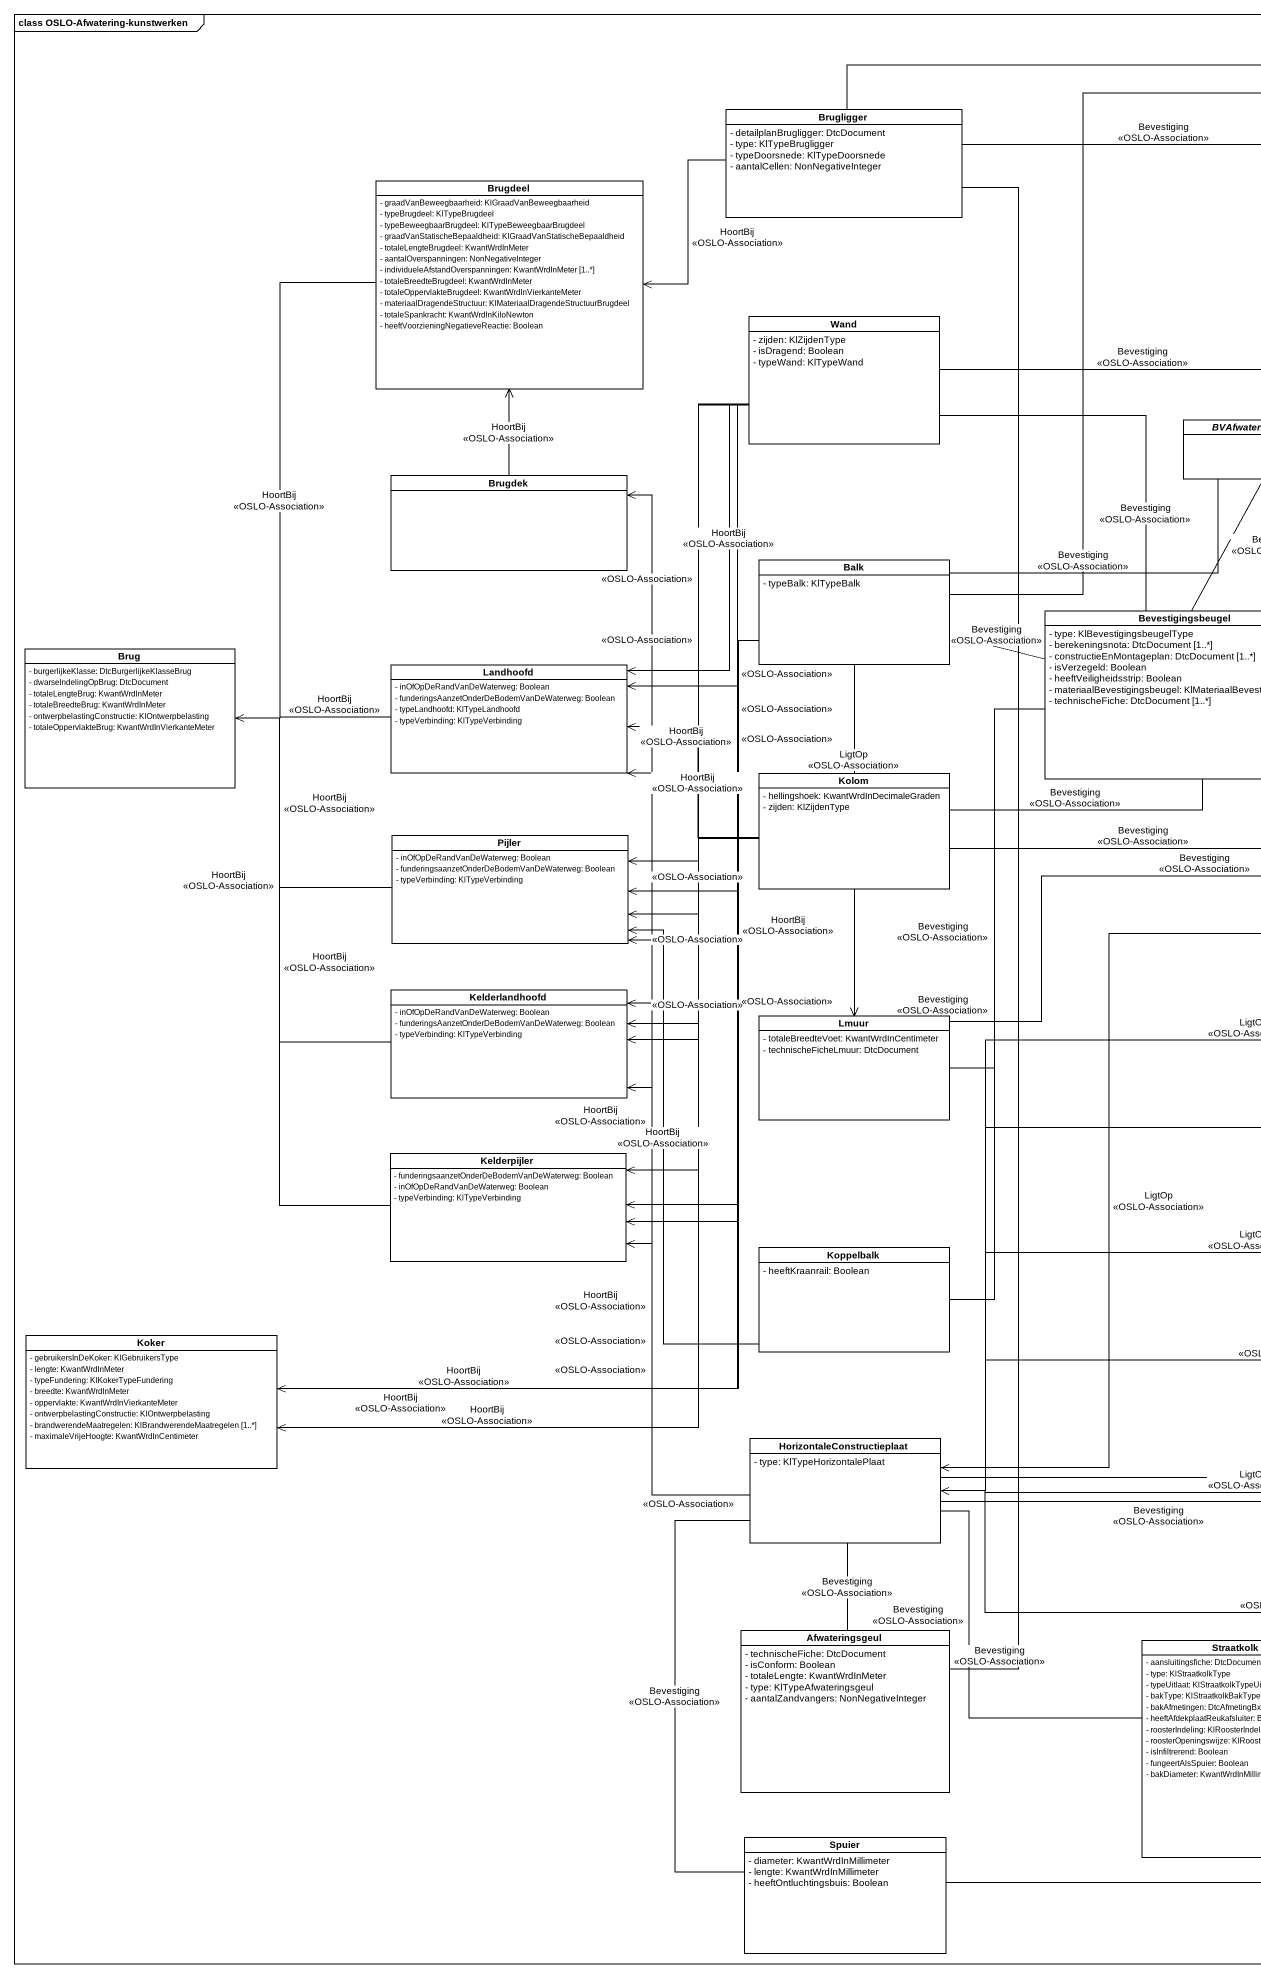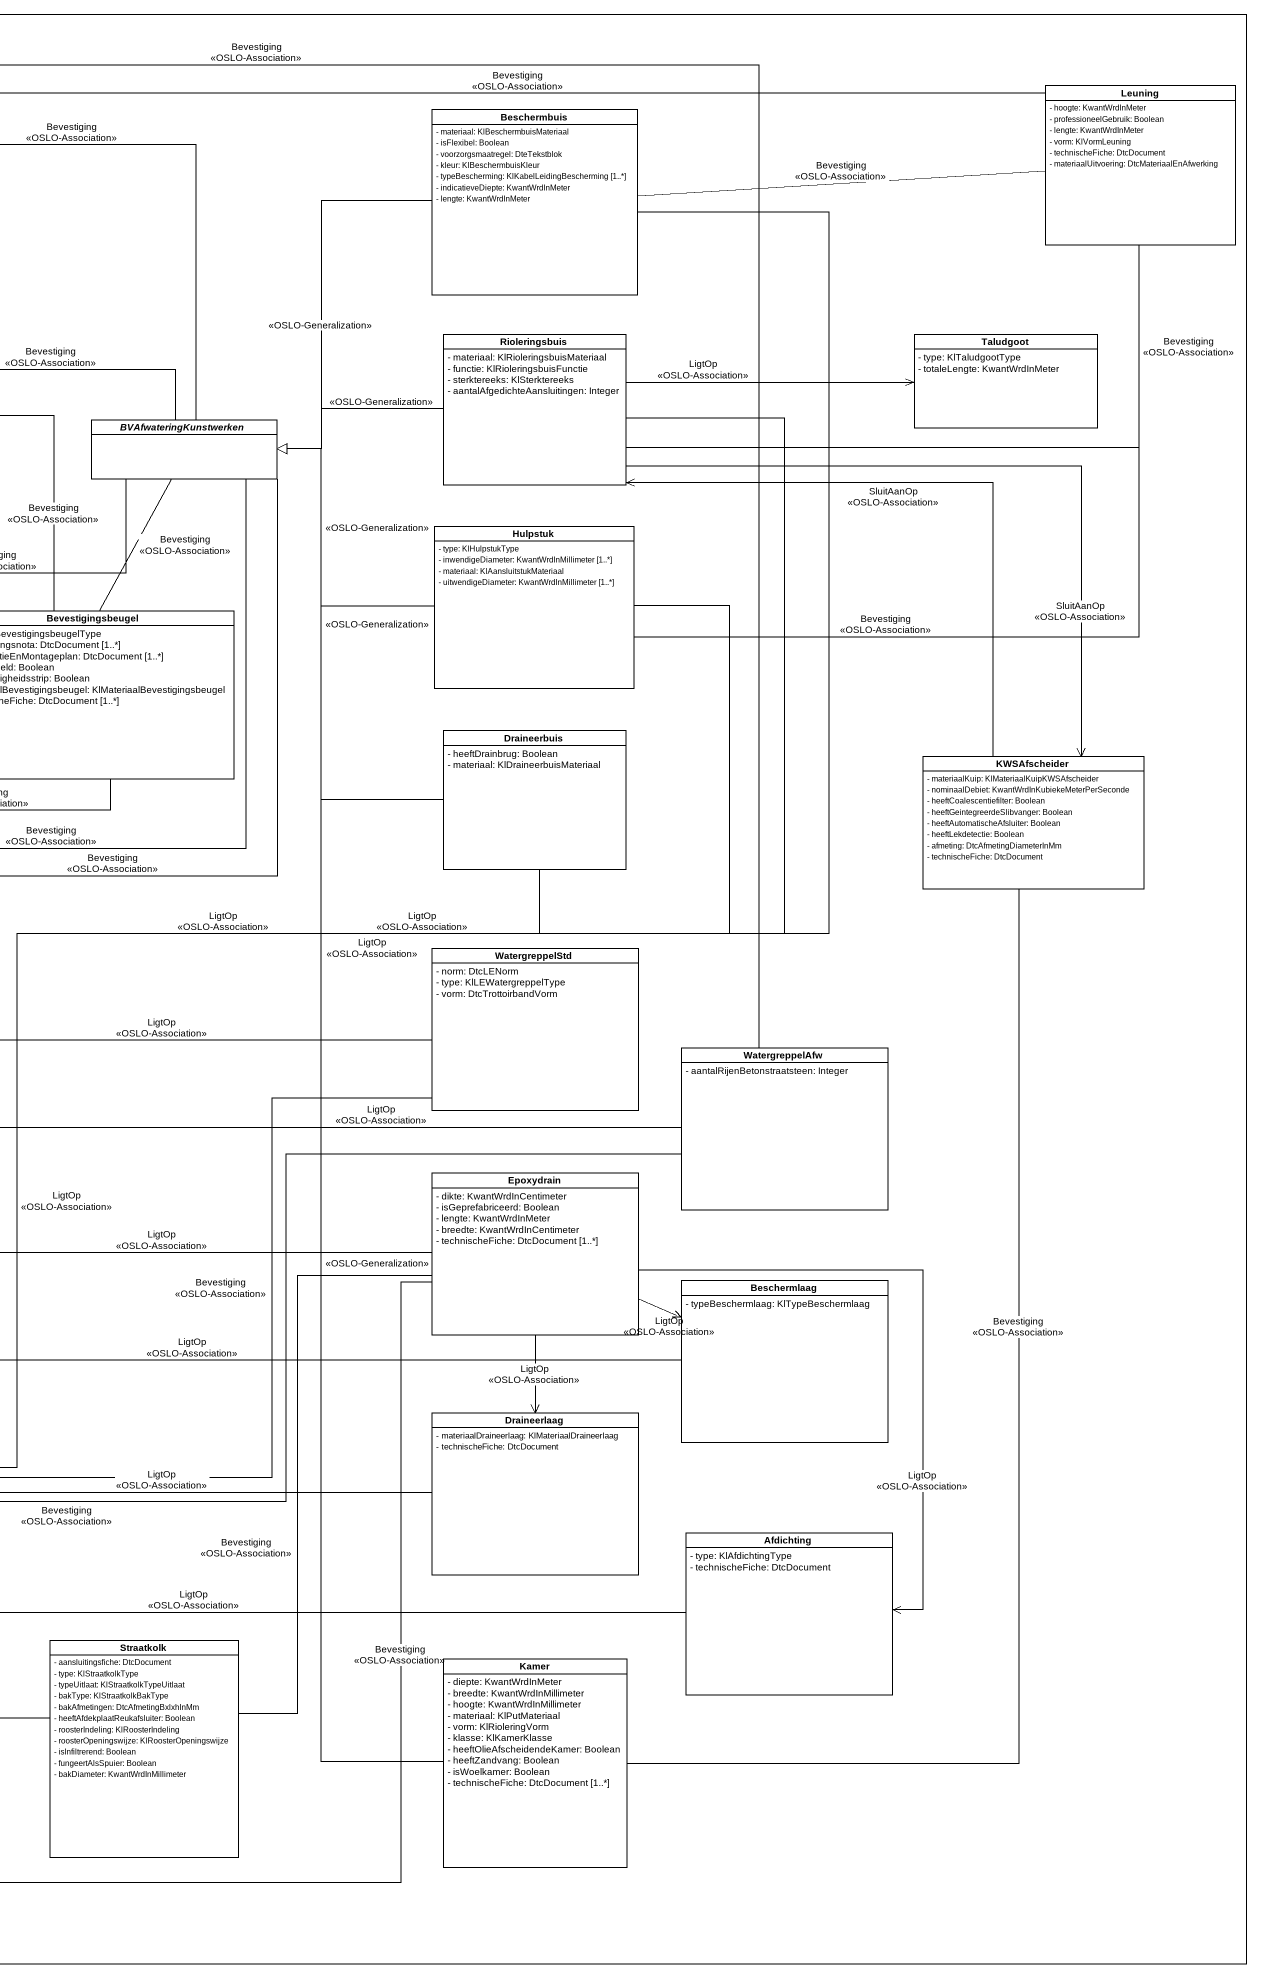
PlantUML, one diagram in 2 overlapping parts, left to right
@startuml
mainframe class OSLO-Afwatering-kunstwerken
hide circle
hide empty members
skinparam classAttributeIconSize 0
class Leuning #FFFFFF {
  - hoogte: KwantWrdInMeter
  - professioneelGebruik: Boolean
  - lengte: KwantWrdInMeter
  - vorm: KlVormLeuning
  - technischeFiche: DtcDocument
  - materiaalUitvoering: DtcMateriaalEnAfwerking
}
class Brugligger #FFFFFF {
  - detailplanBrugligger: DtcDocument
  - type: KlTypeBrugligger
  - typeDoorsnede: KlTypeDoorsnede
  - aantalCellen: NonNegativeInteger
}
class Beschermbuis #FFFFFF {
  - materiaal: KlBeschermbuisMateriaal
  - isFlexibel: Boolean
  - voorzorgsmaatregel: DteTekstblok
  - kleur: KlBeschermbuisKleur
  - typeBescherming: KlKabelLeidingBescherming [1..*]
  - indicatieveDiepte: KwantWrdInMeter
  - lengte: KwantWrdInMeter
}
class Brugdeel #FFFFFF {
  - graadVanBeweegbaarheid: KlGraadVanBeweegbaarheid
  - typeBrugdeel: KlTypeBrugdeel
  - typeBeweegbaarBrugdeel: KlTypeBeweegbaarBrugdeel
  - graadVanStatischeBepaaldheid: KlGraadVanStatischeBepaaldheid
  - totaleLengteBrugdeel: KwantWrdInMeter
  - aantalOverspanningen: NonNegativeInteger
  - individueleAfstandOverspanningen: KwantWrdInMeter [1..*]
  - totaleBreedteBrugdeel: KwantWrdInMeter
  - totaleOppervlakteBrugdeel: KwantWrdInVierkanteMeter
  - materiaalDragendeStructuur: KlMateriaalDragendeStructuurBrugdeel
  - totaleSpankracht: KwantWrdInKiloNewton
  - heeftVoorzieningNegatieveReactie: Boolean
}
class Wand #FFFFFF {
  - zijden: KlZijdenType
  - isDragend: Boolean
  - typeWand: KlTypeWand
}
class Rioleringsbuis #FFFFFF {
  - materiaal: KlRioleringsbuisMateriaal
  - functie: KlRioleringsbuisFunctie
  - sterktereeks: KlSterktereeks
  - aantalAfgedichteAansluitingen: Integer
}
class Taludgoot #FFFFFF {
  - type: KlTaludgootType
  - totaleLengte: KwantWrdInMeter
}
abstract class BVAfwateringKunstwerken #FFFFFF
class Brugdek #FFFFFF
class Hulpstuk #FFFFFF {
  - type: KlHulpstukType
  - inwendigeDiameter: KwantWrdInMillimeter [1..*]
  - materiaal: KlAansluitstukMateriaal
  - uitwendigeDiameter: KwantWrdInMillimeter [1..*]
}
class Balk #FFFFFF {
  - typeBalk: KlTypeBalk
}
class Bevestigingsbeugel #FFFFFF {
  - type: KlBevestigingsbeugelType
  - berekeningsnota: DtcDocument [1..*]
  - constructieEnMontageplan: DtcDocument [1..*]
  - isVerzegeld: Boolean
  - heeftVeiligheidsstrip: Boolean
  - materiaalBevestigingsbeugel: KlMateriaalBevestigingsbeugel
  - technischeFiche: DtcDocument [1..*]
}
class Brug #FFFFFF {
  - burgerlijkeKlasse: DtcBurgerlijkeKlasseBrug
  - dwarseIndelingOpBrug: DtcDocument
  - totaleLengteBrug: KwantWrdInMeter
  - totaleBreedteBrug: KwantWrdInMeter
  - ontwerpbelastingConstructie: KlOntwerpbelasting
  - totaleOppervlakteBrug: KwantWrdInVierkanteMeter
}
class Landhoofd #FFFFFF {
  - inOfOpDeRandVanDeWaterweg: Boolean
  - funderingsAanzetOnderDeBodemVanDeWaterweg: Boolean
  - typeLandhoofd: KlTypeLandhoofd
  - typeVerbinding: KlTypeVerbinding
}
class Draineerbuis #FFFFFF {
  - heeftDrainbrug: Boolean
  - materiaal: KlDraineerbuisMateriaal
}
class Kolom #FFFFFF {
  - hellingshoek: KwantWrdInDecimaleGraden
  - zijden: KlZijdenType
}
class KWSAfscheider #FFFFFF {
  - materiaalKuip: KlMateriaalKuipKWSAfscheider
  - nominaalDebiet: KwantWrdInKubiekeMeterPerSeconde
  - heeftCoalescentiefilter: Boolean
  - heeftGeintegreerdeSlibvanger: Boolean
  - heeftAutomatischeAfsluiter: Boolean
  - heeftLekdetectie: Boolean
  - afmeting: DtcAfmetingDiameterInMm
  - technischeFiche: DtcDocument
}
class Pijler #FFFFFF {
  - inOfOpDeRandVanDeWaterweg: Boolean
  - funderingsaanzetOnderDeBodemVanDeWaterweg: Boolean
  - typeVerbinding: KlTypeVerbinding
}
class WatergreppelStd #FFFFFF {
  - norm: DtcLENorm
  - type: KlLEWatergreppelType
  - vorm: DtcTrottoirbandVorm
}
class Kelderlandhoofd #FFFFFF {
  - inOfOpDeRandVanDeWaterweg: Boolean
  - funderingsAanzetOnderDeBodemVanDeWaterweg: Boolean
  - typeVerbinding: KlTypeVerbinding
}
class Lmuur #FFFFFF {
  - totaleBreedteVoet: KwantWrdInCentimeter
  - technischeFicheLmuur: DtcDocument
}
class WatergreppelAfw #FFFFFF {
  - aantalRijenBetonstraatsteen: Integer
}
class Kelderpijler #FFFFFF {
  - funderingsaanzetOnderDeBodemVanDeWaterweg: Boolean
  - inOfOpDeRandVanDeWaterweg: Boolean
  - typeVerbinding: KlTypeVerbinding
}
class Epoxydrain #FFFFFF {
  - dikte: KwantWrdInCentimeter
  - isGeprefabriceerd: Boolean
  - lengte: KwantWrdInMeter
  - breedte: KwantWrdInCentimeter
  - technischeFiche: DtcDocument [1..*]
}
class Koppelbalk #FFFFFF {
  - heeftKraanrail: Boolean
}
class Beschermlaag #FFFFFF {
  - typeBeschermlaag: KlTypeBeschermlaag
}
class Koker #FFFFFF {
  - gebruikersInDeKoker: KlGebruikersType
  - lengte: KwantWrdInMeter
  - typeFundering: KlKokerTypeFundering
  - breedte: KwantWrdInMeter
  - oppervlakte: KwantWrdInVierkanteMeter
  - ontwerpbelastingConstructie: KlOntwerpbelasting
  - brandwerendeMaatregelen: KlBrandwerendeMaatregelen [1..*]
  - maximaleVrijeHoogte: KwantWrdInCentimeter
}
class Draineerlaag #FFFFFF {
  - materiaalDraineerlaag: KlMateriaalDraineerlaag
  - technischeFiche: DtcDocument
}
class HorizontaleConstructieplaat #FFFFFF {
  - type: KlTypeHorizontalePlaat
}
class Afdichting #FFFFFF {
  - type: KlAfdichtingType
  - technischeFiche: DtcDocument
}
class Afwateringsgeul #FFFFFF {
  - technischeFiche: DtcDocument
  - isConform: Boolean
  - totaleLengte: KwantWrdInMeter
  - type: KlTypeAfwateringsgeul
  - aantalZandvangers: NonNegativeInteger
}
class Straatkolk #FFFFFF {
  - aansluitingsfiche: DtcDocument
  - type: KlStraatkolkType
  - typeUitlaat: KlStraatkolkTypeUitlaat
  - bakType: KlStraatkolkBakType
  - bakAfmetingen: DtcAfmetingBxlxhInMm
  - heeftAfdekplaatReukafsluiter: Boolean
  - roosterIndeling: KlRoosterIndeling
  - roosterOpeningswijze: KlRoosterOpeningswijze
  - isInfiltrerend: Boolean
  - fungeertAlsSpuier: Boolean
  - bakDiameter: KwantWrdInMillimeter
}
class Kamer #FFFFFF {
  - diepte: KwantWrdInMeter
  - breedte: KwantWrdInMillimeter
  - hoogte: KwantWrdInMillimeter
  - materiaal: KlPutMateriaal
  - vorm: KlRioleringVorm
  - klasse: KlKamerKlasse
  - heeftOlieAfscheidendeKamer: Boolean
  - heeftZandvang: Boolean
  - isWoelkamer: Boolean
  - technischeFiche: DtcDocument [1..*]
}
class Spuier #FFFFFF {
  - diameter: KwantWrdInMillimeter
  - lengte: KwantWrdInMillimeter
  - heeftOntluchtingsbuis: Boolean
}
Leuning -left- Beschermbuis : Bevestiging\n<<OSLO-Association>>
Leuning -left- Rioleringsbuis : Bevestiging\n<<OSLO-Association>>
Leuning -- Hulpstuk : Bevestiging\n<<OSLO-Association>>
Leuning -left- Balk : Bevestiging\n<<OSLO-Association>>
Brugligger -left-> Brugdeel : HoortBij\n<<OSLO-Association>>
Beschermbuis --|> BVAfwateringKunstwerken : <<OSLO-Generalization>>
Beschermbuis --> HorizontaleConstructieplaat : LigtOp\n<<OSLO-Association>>
Brugdeel --> Brug : HoortBij\n<<OSLO-Association>>
Wand --> Landhoofd : HoortBij\n<<OSLO-Association>>
Wand --> Pijler : <<OSLO-Association>>
Wand --> Kelderlandhoofd : <<OSLO-Association>>
Wand --> Kelderpijler : <<OSLO-Association>>
Wand --> Koker : HoortBij\n<<OSLO-Association>>
Rioleringsbuis -right-> Taludgoot : LigtOp\n<<OSLO-Association>>
Rioleringsbuis -left-|> BVAfwateringKunstwerken : <<OSLO-Generalization>>
Rioleringsbuis --> KWSAfscheider : SluitAanOp\n<<OSLO-Association>>
Rioleringsbuis --> HorizontaleConstructieplaat : LigtOp\n<<OSLO-Association>>
BVAfwateringKunstwerken -up- Brugligger : Bevestiging\n<<OSLO-Association>>
BVAfwateringKunstwerken -left- Wand : Bevestiging\n<<OSLO-Association>>
BVAfwateringKunstwerken -left- Balk : Bevestiging\n<<OSLO-Association>>
BVAfwateringKunstwerken -- Bevestigingsbeugel : Bevestiging\n<<OSLO-Association>>
BVAfwateringKunstwerken -- Kolom : Bevestiging\n<<OSLO-Association>>
BVAfwateringKunstwerken -- Lmuur : Bevestiging\n<<OSLO-Association>>
Brugdek -up-> Brugdeel : HoortBij\n<<OSLO-Association>>
Hulpstuk -left-|> BVAfwateringKunstwerken : <<OSLO-Generalization>>
Hulpstuk --> HorizontaleConstructieplaat : LigtOp\n<<OSLO-Association>>
Balk -left-> Landhoofd : <<OSLO-Association>>
Balk --> Pijler : HoortBij\n<<OSLO-Association>>
Balk --> Kelderlandhoofd : <<OSLO-Association>>
Balk --> Lmuur : LigtOp\n<<OSLO-Association>>
Balk --> Kelderpijler : <<OSLO-Association>>
Balk --> Koker : HoortBij\n<<OSLO-Association>>
Bevestigingsbeugel -up- Wand : Bevestiging\n<<OSLO-Association>>
Bevestigingsbeugel -left- Balk : Bevestiging\n<<OSLO-Association>>
Bevestigingsbeugel -left- Kolom : Bevestiging\n<<OSLO-Association>>
Bevestigingsbeugel -- Lmuur : Bevestiging\n<<OSLO-Association>>
Bevestigingsbeugel -- Koppelbalk : Bevestiging\n<<OSLO-Association>>
Landhoofd -left-> Brug : HoortBij\n<<OSLO-Association>>
Draineerbuis -up-|> BVAfwateringKunstwerken : <<OSLO-Generalization>>
Draineerbuis --> HorizontaleConstructieplaat : LigtOp\n<<OSLO-Association>>
Kolom -left-> Landhoofd : HoortBij\n<<OSLO-Association>>
Kolom -left-> Pijler : <<OSLO-Association>>
Kolom --> Kelderlandhoofd : <<OSLO-Association>>
Kolom --> Kelderpijler : <<OSLO-Association>>
Kolom --> Koker : HoortBij\n<<OSLO-Association>>
KWSAfscheider -up-> Rioleringsbuis : SluitAanOp\n<<OSLO-Association>>
KWSAfscheider -- Kamer : Bevestiging\n<<OSLO-Association>>
Pijler -left-> Brug : HoortBij\n<<OSLO-Association>>
WatergreppelStd -left- HorizontaleConstructieplaat : Bevestiging\n<<OSLO-Association>>
WatergreppelStd -left-> HorizontaleConstructieplaat : LigtOp\n<<OSLO-Association>>
Kelderlandhoofd -up-> Brug : HoortBij\n<<OSLO-Association>>
WatergreppelAfw -up- Brugligger : Bevestiging\n<<OSLO-Association>>
WatergreppelAfw -left- HorizontaleConstructieplaat : Bevestiging\n<<OSLO-Association>>
WatergreppelAfw -left-> HorizontaleConstructieplaat : LigtOp\n<<OSLO-Association>>
Kelderpijler -up-> Brug : HoortBij\n<<OSLO-Association>>
Epoxydrain -right-> Beschermlaag : LigtOp\n<<OSLO-Association>>
Epoxydrain --> Draineerlaag : LigtOp\n<<OSLO-Association>>
Epoxydrain -left-> HorizontaleConstructieplaat : LigtOp\n<<OSLO-Association>>
Epoxydrain --> Afdichting : LigtOp\n<<OSLO-Association>>
Epoxydrain -- Straatkolk : Bevestiging\n<<OSLO-Association>>
Epoxydrain -- Spuier : Bevestiging\n<<OSLO-Association>>
Koppelbalk -up-> Pijler : HoortBij\n<<OSLO-Association>>
Beschermlaag -left-> HorizontaleConstructieplaat : LigtOp\n<<OSLO-Association>>
Draineerlaag -left-> HorizontaleConstructieplaat : LigtOp\n<<OSLO-Association>>
HorizontaleConstructieplaat -up-> Brugdek : HoortBij\n<<OSLO-Association>>
HorizontaleConstructieplaat -up-> Landhoofd : HoortBij\n<<OSLO-Association>>
HorizontaleConstructieplaat -up-> Pijler : <<OSLO-Association>>
HorizontaleConstructieplaat -up-> Kelderlandhoofd : <<OSLO-Association>>
HorizontaleConstructieplaat -up-> Kelderpijler : <<OSLO-Association>>
HorizontaleConstructieplaat -left-> Koker : HoortBij\n<<OSLO-Association>>
Afdichting -left-> HorizontaleConstructieplaat : LigtOp\n<<OSLO-Association>>
Afwateringsgeul -up- Brugligger : Bevestiging\n<<OSLO-Association>>
Afwateringsgeul -up- HorizontaleConstructieplaat : Bevestiging\n<<OSLO-Association>>
Straatkolk -up- HorizontaleConstructieplaat : Bevestiging\n<<OSLO-Association>>
Kamer -up-|> BVAfwateringKunstwerken : <<OSLO-Generalization>>
Spuier -up- HorizontaleConstructieplaat : Bevestiging\n<<OSLO-Association>>
@enduml
